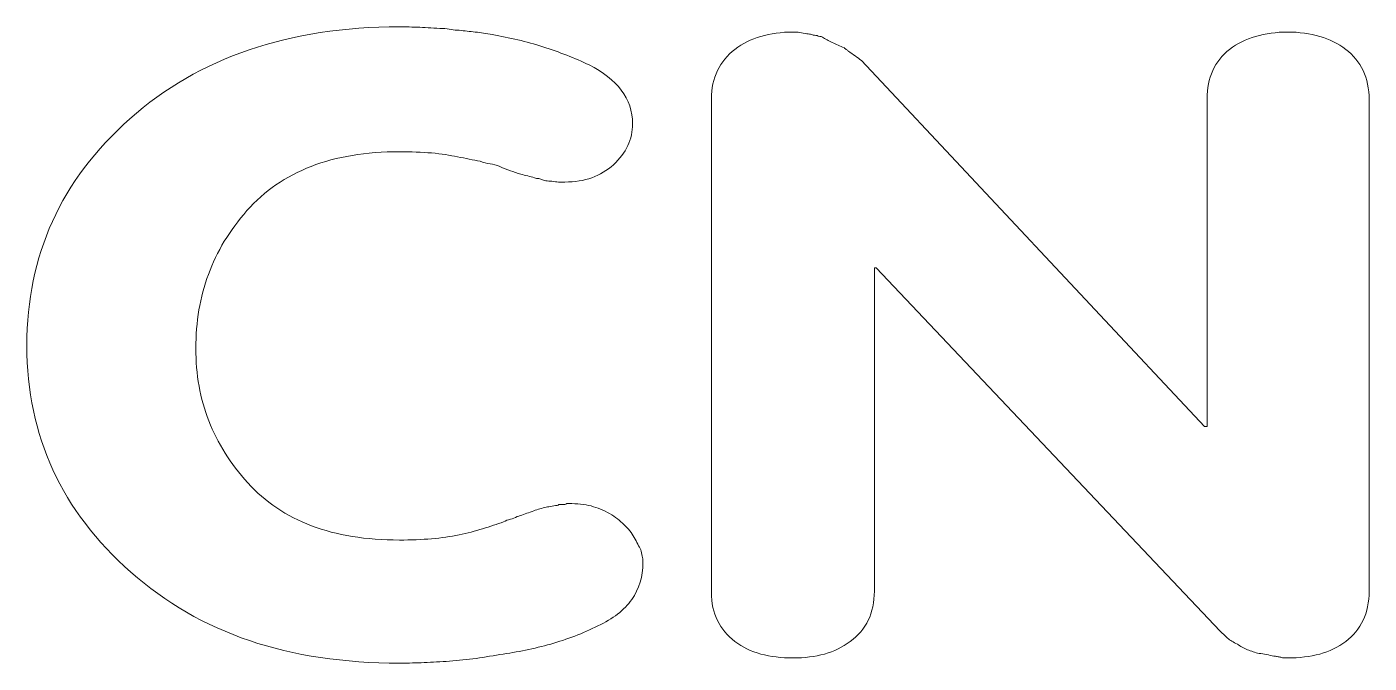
# Model space of a CAD drawing. Header units: millimetres. Extents: x -847 to 848, y -600 to 600.
# Drawn here: x 122.6 to 185.9, y -4.7 to 25.3 of the extents above; entities that cross this region are included whole.
import ezdxf

# ---------------------------------------------------------------- set-up
doc = ezdxf.new("R2010")
doc.units = ezdxf.units.MM
doc.header["$MEASUREMENT"] = 0

msp = doc.modelspace()

# ---------------------------------------------------------------- linework, layer by layer
at = {"color": 250, "lineweight": 5}
for points, knots in [([(122.578, 10.3055), (122.578, 12.4031), (122.9798, 14.344), (123.7834, 16.1284), (123.7834, 16.1284), (124.5871, 17.9127), (125.8061, 19.5267), (127.4406, 20.9705), (127.4406, 20.9705), (129.0751, 22.4143), (130.9479, 23.4972), (133.0591, 24.2191), (133.0591, 24.2191), (135.1703, 24.9409), (137.5335, 25.3019), (140.1487, 25.3019), (140.1487, 25.3019), (140.4484, 25.3019), (140.7684, 25.2951), (141.109, 25.2815), (141.109, 25.2815), (141.4495, 25.2678), (141.8104, 25.2474), (142.1918, 25.2202), (142.1918, 25.2202), (142.328, 25.2202), (142.4574, 25.2066), (142.58, 25.1793), (142.58, 25.1793), (142.7026, 25.1521), (142.832, 25.1384), (142.9682, 25.1384), (142.9682, 25.1384), (143.2134, 25.1112), (143.4653, 25.084), (143.7241, 25.0567), (143.7241, 25.0567), (143.9829, 25.0295), (144.2485, 24.9886), (144.521, 24.9341), (144.521, 24.9341), (145.3382, 24.7979), (146.135, 24.6072), (146.9114, 24.3621), (146.9114, 24.3621), (147.6878, 24.1169), (148.4165, 23.8309), (149.0975, 23.504), (149.0975, 23.504), (149.7513, 23.1771), (150.2553, 22.7821), (150.6094, 22.319), (150.6094, 22.319), (150.9635, 21.8559), (151.1406, 21.3247), (151.1406, 20.7253), (151.1406, 20.7253), (151.1406, 20.3712), (151.0657, 20.0307), (150.9159, 19.7038), (150.9159, 19.7038), (150.766, 19.3769), (150.5413, 19.0772), (150.2416, 18.8048), (150.2416, 18.8048), (149.942, 18.5324), (149.6015, 18.3281), (149.2201, 18.1919), (149.2201, 18.1919), (148.8387, 18.0557), (148.4165, 17.9876), (147.9534, 17.9876), (147.9534, 17.9876), (147.8444, 17.9876), (147.7422, 17.9876), (147.6469, 17.9876), (147.6469, 17.9876), (147.5516, 17.9876), (147.4494, 18.0012), (147.3404, 18.0284), (147.3404, 18.0284), (147.2315, 18.0284), (147.1361, 18.0353), (147.0544, 18.0489), (147.0544, 18.0489), (146.9727, 18.0625), (146.9046, 18.0829), (146.8501, 18.1102), (146.8501, 18.1102), (146.7956, 18.1374), (146.7411, 18.151), (146.6866, 18.151), (146.6866, 18.151), (146.6322, 18.151), (146.5777, 18.1647), (146.5232, 18.1919), (146.5232, 18.1919), (146.4142, 18.2191), (146.3053, 18.2464), (146.1963, 18.2736), (146.1963, 18.2736), (146.0873, 18.3009), (145.9784, 18.3281), (145.8694, 18.3553), (145.8694, 18.3553), (145.706, 18.4098), (145.5425, 18.4643), (145.3791, 18.5188), (145.3791, 18.5188), (145.2156, 18.5733), (145.0522, 18.6414), (144.8887, 18.7231), (144.8887, 18.7231), (144.7253, 18.7776), (144.5686, 18.8184), (144.4188, 18.8457), (144.4188, 18.8457), (144.269, 18.8729), (144.1123, 18.9138), (143.9489, 18.9683), (143.9489, 18.9683), (143.7854, 18.9955), (143.6152, 19.0296), (143.4381, 19.0704), (143.4381, 19.0704), (143.261, 19.1113), (143.0772, 19.1453), (142.8865, 19.1726), (142.8865, 19.1726), (142.5323, 19.2543), (142.1237, 19.3156), (141.6606, 19.3565), (141.6606, 19.3565), (141.1975, 19.3973), (140.6935, 19.4178), (140.1487, 19.4178), (140.1487, 19.4178), (138.5687, 19.4178), (137.1794, 19.1862), (135.9808, 18.7231), (135.9808, 18.7231), (134.7822, 18.26), (133.7742, 17.5653), (132.957, 16.6391), (132.957, 16.6391), (132.1397, 15.7129), (131.5336, 14.7118), (131.1386, 13.6358), (131.1386, 13.6358), (130.7436, 12.5597), (130.5461, 11.3952), (130.5461, 10.1421), (130.5461, 10.1421), (130.5461, 8.9162), (130.7504, 7.7789), (131.159, 6.7301), (131.159, 6.7301), (131.5677, 5.6813), (132.1806, 4.7074), (132.9978, 3.8084), (132.9978, 3.8084), (133.8151, 2.9095), (134.8162, 2.2352), (136.0012, 1.7858), (136.0012, 1.7858), (137.1862, 1.3363), (138.5687, 1.1115), (140.1487, 1.1115), (140.1487, 1.1115), (140.6935, 1.1115), (141.1975, 1.132), (141.6606, 1.1728), (141.6606, 1.1728), (142.1237, 1.2137), (142.5596, 1.275), (142.9682, 1.3567), (142.9682, 1.3567), (143.3496, 1.4384), (143.7173, 1.5338), (144.0715, 1.6427), (144.0715, 1.6427), (144.4256, 1.7517), (144.7525, 1.8607), (145.0522, 1.9696), (145.0522, 1.9696), (145.1611, 2.0241), (145.2701, 2.065), (145.3791, 2.0922), (145.3791, 2.0922), (145.488, 2.1195), (145.597, 2.1603), (145.706, 2.2148), (145.706, 2.2148), (145.7877, 2.2421), (145.883, 2.2761), (145.992, 2.317), (145.992, 2.317), (146.101, 2.3578), (146.2099, 2.3919), (146.3189, 2.4191), (146.3189, 2.4191), (146.4278, 2.4736), (146.53, 2.5145), (146.6253, 2.5417), (146.6253, 2.5417), (146.7207, 2.5689), (146.8228, 2.5962), (146.9318, 2.6234), (146.9318, 2.6234), (147.0135, 2.6507), (147.1021, 2.6711), (147.1974, 2.6847), (147.1974, 2.6847), (147.2928, 2.6983), (147.3949, 2.7188), (147.5039, 2.746), (147.5039, 2.746), (147.5311, 2.746), (147.5584, 2.746), (147.5856, 2.746), (147.5856, 2.746), (147.6129, 2.746), (147.6401, 2.7596), (147.6673, 2.7869), (147.6673, 2.7869), (147.6946, 2.7869), (147.7082, 2.7869), (147.7082, 2.7869), (147.7082, 2.7869), (147.7082, 2.7869), (147.7218, 2.7869), (147.7491, 2.7869), (147.7491, 2.7869), (147.7763, 2.7869), (147.7967, 2.7869), (147.8104, 2.7869), (147.8104, 2.7869), (147.824, 2.7869), (147.8444, 2.7869), (147.8716, 2.7869), (147.8716, 2.7869), (147.8989, 2.7869), (147.9261, 2.7869), (147.9534, 2.7869), (147.9534, 2.7869), (147.9806, 2.7869), (148.0079, 2.8005), (148.0351, 2.8277), (148.0351, 2.8277), (148.0896, 2.8277), (148.1372, 2.8277), (148.1781, 2.8277), (148.1781, 2.8277), (148.219, 2.8277), (148.253, 2.8277), (148.2803, 2.8277), (148.2803, 2.8277), (148.6616, 2.8277), (149.0022, 2.7801), (149.3018, 2.6847), (149.3018, 2.6847), (149.6015, 2.5894), (149.8875, 2.46), (150.1599, 2.2965), (150.1599, 2.2965), (150.4051, 2.1331), (150.623, 1.956), (150.8137, 1.7653), (150.8137, 1.7653), (151.0044, 1.5746), (151.1542, 1.3703), (151.2632, 1.1524), (151.2632, 1.1524), (151.3177, 1.0434), (151.3722, 0.9413), (151.4266, 0.8459), (151.4266, 0.8459), (151.4811, 0.7506), (151.522, 0.6621), (151.5492, 0.5803), (151.5492, 0.5803), (151.5765, 0.4714), (151.5969, 0.376), (151.6105, 0.2943), (151.6105, 0.2943), (151.6241, 0.2126), (151.631, 0.1308), (151.631, 0.0491), (151.631, 0.0491), (151.631, -0.6047), (151.4539, -1.1836), (151.0997, -1.6875), (151.0997, -1.6875), (150.7456, -2.1915), (150.2144, -2.6069), (149.5061, -2.9338), (149.5061, -2.9338), (148.7979, -3.288), (148.0555, -3.574), (147.2791, -3.7919), (147.2791, -3.7919), (146.5028, -4.0098), (145.706, -4.1733), (144.8887, -4.2823), (144.8887, -4.2823), (144.4528, -4.364), (144.0238, -4.4321), (143.6016, -4.4866), (143.6016, -4.4866), (143.1793, -4.5411), (142.7639, -4.5819), (142.3553, -4.6092), (142.3553, -4.6092), (141.9466, -4.6364), (141.5516, -4.6568), (141.1703, -4.6705), (141.1703, -4.6705), (140.7889, -4.6841), (140.4484, -4.6909), (140.1487, -4.6909), (140.1487, -4.6909), (137.5335, -4.6909), (135.1772, -4.3367), (133.0796, -3.6285), (133.0796, -3.6285), (130.982, -2.9202), (129.1159, -1.8442), (127.4815, -0.4004), (127.4815, -0.4004), (125.847, 1.0434), (124.6211, 2.6507), (123.8039, 4.4214), (123.8039, 4.4214), (122.9866, 6.1921), (122.578, 8.1398), (122.578, 10.2646), (122.578, 10.2646), (122.578, 10.2646), (122.578, 10.3055), (122.578, 10.3055)], [0, 0, 0, 0, 0.0117647, 0.0117647, 0.0117647, 0.0117647, 0.0235294, 0.0235294, 0.0235294, 0.0235294, 0.0352941, 0.0352941, 0.0352941, 0.0352941, 0.0470588, 0.0470588, 0.0470588, 0.0470588, 0.0588235, 0.0588235, 0.0588235, 0.0588235, 0.0705882, 0.0705882, 0.0705882, 0.0705882, 0.0823529, 0.0823529, 0.0823529, 0.0823529, 0.0941176, 0.0941176, 0.0941176, 0.0941176, 0.1058824, 0.1058824, 0.1058824, 0.1058824, 0.1176471, 0.1176471, 0.1176471, 0.1176471, 0.1294118, 0.1294118, 0.1294118, 0.1294118, 0.1411765, 0.1411765, 0.1411765, 0.1411765, 0.1529412, 0.1529412, 0.1529412, 0.1529412, 0.1647059, 0.1647059, 0.1647059, 0.1647059, 0.1764706, 0.1764706, 0.1764706, 0.1764706, 0.1882353, 0.1882353, 0.1882353, 0.1882353, 0.2, 0.2, 0.2, 0.2, 0.2117647, 0.2117647, 0.2117647, 0.2117647, 0.2235294, 0.2235294, 0.2235294, 0.2235294, 0.2352941, 0.2352941, 0.2352941, 0.2352941, 0.2470588, 0.2470588, 0.2470588, 0.2470588, 0.2588235, 0.2588235, 0.2588235, 0.2588235, 0.2705882, 0.2705882, 0.2705882, 0.2705882, 0.2823529, 0.2823529, 0.2823529, 0.2823529, 0.2941176, 0.2941176, 0.2941176, 0.2941176, 0.3058824, 0.3058824, 0.3058824, 0.3058824, 0.3176471, 0.3176471, 0.3176471, 0.3176471, 0.3294118, 0.3294118, 0.3294118, 0.3294118, 0.3411765, 0.3411765, 0.3411765, 0.3411765, 0.3529412, 0.3529412, 0.3529412, 0.3529412, 0.3647059, 0.3647059, 0.3647059, 0.3647059, 0.3764706, 0.3764706, 0.3764706, 0.3764706, 0.3882353, 0.3882353, 0.3882353, 0.3882353, 0.4, 0.4, 0.4, 0.4, 0.4117647, 0.4117647, 0.4117647, 0.4117647, 0.4235294, 0.4235294, 0.4235294, 0.4235294, 0.4352941, 0.4352941, 0.4352941, 0.4352941, 0.4470588, 0.4470588, 0.4470588, 0.4470588, 0.4588235, 0.4588235, 0.4588235, 0.4588235, 0.4705882, 0.4705882, 0.4705882, 0.4705882, 0.4823529, 0.4823529, 0.4823529, 0.4823529, 0.4941176, 0.4941176, 0.4941176, 0.4941176, 0.5058824, 0.5058824, 0.5058824, 0.5058824, 0.5176471, 0.5176471, 0.5176471, 0.5176471, 0.5294118, 0.5294118, 0.5294118, 0.5294118, 0.5411765, 0.5411765, 0.5411765, 0.5411765, 0.5529412, 0.5529412, 0.5529412, 0.5529412, 0.5647059, 0.5647059, 0.5647059, 0.5647059, 0.5764706, 0.5764706, 0.5764706, 0.5764706, 0.5882353, 0.5882353, 0.5882353, 0.5882353, 0.6, 0.6, 0.6, 0.6, 0.6117647, 0.6117647, 0.6117647, 0.6117647, 0.6235294, 0.6235294, 0.6235294, 0.6235294, 0.6352941, 0.6352941, 0.6352941, 0.6352941, 0.6470588, 0.6470588, 0.6470588, 0.6470588, 0.6588235, 0.6588235, 0.6588235, 0.6588235, 0.6705882, 0.6705882, 0.6705882, 0.6705882, 0.6823529, 0.6823529, 0.6823529, 0.6823529, 0.6941176, 0.6941176, 0.6941176, 0.6941176, 0.7058824, 0.7058824, 0.7058824, 0.7058824, 0.7176471, 0.7176471, 0.7176471, 0.7176471, 0.7294118, 0.7294118, 0.7294118, 0.7294118, 0.7411765, 0.7411765, 0.7411765, 0.7411765, 0.7529412, 0.7529412, 0.7529412, 0.7529412, 0.7647059, 0.7647059, 0.7647059, 0.7647059, 0.7764706, 0.7764706, 0.7764706, 0.7764706, 0.7882353, 0.7882353, 0.7882353, 0.7882353, 0.8, 0.8, 0.8, 0.8, 0.8117647, 0.8117647, 0.8117647, 0.8117647, 0.8235294, 0.8235294, 0.8235294, 0.8235294, 0.8352941, 0.8352941, 0.8352941, 0.8352941, 0.8470588, 0.8470588, 0.8470588, 0.8470588, 0.8588235, 0.8588235, 0.8588235, 0.8588235, 0.8705882, 0.8705882, 0.8705882, 0.8705882, 0.8823529, 0.8823529, 0.8823529, 0.8823529, 0.8941176, 0.8941176, 0.8941176, 0.8941176, 0.9058824, 0.9058824, 0.9058824, 0.9058824, 0.9176471, 0.9176471, 0.9176471, 0.9176471, 0.9294118, 0.9294118, 0.9294118, 0.9294118, 0.9411765, 0.9411765, 0.9411765, 0.9411765, 0.9529412, 0.9529412, 0.9529412, 0.9529412, 0.9647059, 0.9647059, 0.9647059, 0.9647059, 0.9764706, 0.9764706, 0.9764706, 0.9764706, 0.9882353, 0.9882353, 0.9882353, 0.9882353, 1, 1, 1, 1]), ([(154.8591, -1.2993), (154.8591, -1.2993), (154.8591, 21.9103), (154.8591, 21.9103), (154.8591, 21.9103), (154.8591, 22.4007), (154.9544, 22.8434), (155.1451, 23.2384), (155.1451, 23.2384), (155.3358, 23.6334), (155.6082, 23.9671), (155.9624, 24.2395), (155.9624, 24.2395), (156.3165, 24.5119), (156.7251, 24.7162), (157.1882, 24.8524), (157.1882, 24.8524), (157.6513, 24.9886), (158.1553, 25.0567), (158.7001, 25.0567), (158.7001, 25.0567), (158.8091, 25.0567), (158.918, 25.0499), (159.027, 25.0363), (159.027, 25.0363), (159.136, 25.0227), (159.2449, 25.0022), (159.3539, 24.975), (159.3539, 24.975), (159.4356, 24.975), (159.5174, 24.9614), (159.5991, 24.9341), (159.5991, 24.9341), (159.6808, 24.9069), (159.7625, 24.8933), (159.8443, 24.8933), (159.8443, 24.8933), (159.8715, 24.866), (159.9124, 24.8524), (159.9668, 24.8524), (159.9668, 24.8524), (160.0213, 24.8524), (160.0622, 24.8388), (160.0894, 24.8116), (160.0894, 24.8116), (160.2256, 24.7298), (160.3823, 24.6481), (160.5593, 24.5664), (160.5593, 24.5664), (160.7364, 24.4847), (160.9203, 24.4029), (161.111, 24.3212), (161.111, 24.3212), (161.1382, 24.294), (161.1723, 24.2667), (161.2131, 24.2395), (161.2131, 24.2395), (161.254, 24.2122), (161.2881, 24.185), (161.3153, 24.1578), (161.3153, 24.1578), (161.4243, 24.076), (161.5332, 24.0011), (161.6422, 23.933), (161.6422, 23.933), (161.7512, 23.8649), (161.8465, 23.79), (161.9282, 23.7083), (161.9282, 23.7083), (161.9282, 23.7083), (178.1096, 6.4645), (178.1096, 6.4645), (178.1096, 6.4645), (178.1096, 6.4645), (178.2322, 6.4645), (178.2322, 6.4645), (178.2322, 6.4645), (178.2322, 6.4645), (178.2322, 21.9103), (178.2322, 21.9103), (178.2322, 21.9103), (178.2322, 22.4007), (178.3207, 22.8434), (178.4978, 23.2384), (178.4978, 23.2384), (178.6749, 23.6334), (178.9405, 23.9671), (179.2946, 24.2395), (179.2946, 24.2395), (179.6488, 24.5119), (180.0574, 24.7162), (180.5205, 24.8524), (180.5205, 24.8524), (180.9836, 24.9886), (181.4875, 25.0567), (182.0324, 25.0567), (182.0324, 25.0567), (182.5772, 25.0567), (183.0812, 24.9886), (183.5443, 24.8524), (183.5443, 24.8524), (184.0074, 24.7162), (184.416, 24.5119), (184.7701, 24.2395), (184.7701, 24.2395), (185.1243, 23.9671), (185.3967, 23.6334), (185.5874, 23.2384), (185.5874, 23.2384), (185.7781, 22.8434), (185.8734, 22.3871), (185.8734, 21.8695), (185.8734, 21.8695), (185.8734, 21.8695), (185.8734, -1.2993), (185.8734, -1.2993), (185.8734, -1.2993), (185.8734, -1.8169), (185.7781, -2.2732), (185.5874, -2.6682), (185.5874, -2.6682), (185.3967, -3.0632), (185.1243, -3.3969), (184.7701, -3.6693), (184.7701, -3.6693), (184.416, -3.9417), (184.0074, -4.1392), (183.5443, -4.2618), (183.5443, -4.2618), (183.0812, -4.3844), (182.5772, -4.4457), (182.0324, -4.4457), (182.0324, -4.4457), (181.9779, -4.4457), (181.9234, -4.4457), (181.8689, -4.4457), (181.8689, -4.4457), (181.8144, -4.4457), (181.76, -4.4321), (181.7055, -4.4048), (181.7055, -4.4048), (181.651, -4.4048), (181.5965, -4.398), (181.542, -4.3844), (181.542, -4.3844), (181.4875, -4.3708), (181.4331, -4.364), (181.3786, -4.364), (181.3786, -4.364), (181.2696, -4.3367), (181.1538, -4.3095), (181.0313, -4.2823), (181.0313, -4.2823), (180.9087, -4.255), (180.7929, -4.2414), (180.6839, -4.2414), (180.6839, -4.2414), (180.4932, -4.1869), (180.3094, -4.1256), (180.1323, -4.0575), (180.1323, -4.0575), (179.9552, -3.9894), (179.7986, -3.9009), (179.6624, -3.7919), (179.6624, -3.7919), (179.4717, -3.7102), (179.315, -3.6148), (179.1925, -3.5059), (179.1925, -3.5059), (179.0699, -3.3969), (178.9541, -3.288), (178.8451, -3.179), (178.8451, -3.179), (178.8451, -3.179), (162.6229, 13.9422), (162.6229, 13.9422), (162.6229, 13.9422), (162.6229, 13.9422), (162.5412, 13.9422), (162.5412, 13.9422), (162.5412, 13.9422), (162.5412, 13.9422), (162.5412, -1.2993), (162.5412, -1.2993), (162.5412, -1.2993), (162.5412, -1.8169), (162.4458, -2.2732), (162.2551, -2.6682), (162.2551, -2.6682), (162.0644, -3.0632), (161.7784, -3.3969), (161.397, -3.6693), (161.397, -3.6693), (161.0429, -3.9417), (160.6411, -4.1392), (160.1916, -4.2618), (160.1916, -4.2618), (159.7421, -4.3844), (159.2449, -4.4457), (158.7001, -4.4457), (158.7001, -4.4457), (158.1553, -4.4457), (157.6513, -4.3844), (157.1882, -4.2618), (157.1882, -4.2618), (156.7251, -4.1392), (156.3165, -3.9417), (155.9624, -3.6693), (155.9624, -3.6693), (155.6082, -3.3969), (155.3358, -3.07), (155.1451, -2.6886), (155.1451, -2.6886), (154.9544, -2.3073), (154.8591, -1.8578), (154.8591, -1.3402), (154.8591, -1.3402), (154.8591, -1.3402), (154.8591, -1.2993), (154.8591, -1.2993)], [0, 0, 0, 0, 0.0181818, 0.0181818, 0.0181818, 0.0181818, 0.0363636, 0.0363636, 0.0363636, 0.0363636, 0.0545455, 0.0545455, 0.0545455, 0.0545455, 0.0727273, 0.0727273, 0.0727273, 0.0727273, 0.0909091, 0.0909091, 0.0909091, 0.0909091, 0.1090909, 0.1090909, 0.1090909, 0.1090909, 0.1272727, 0.1272727, 0.1272727, 0.1272727, 0.1454545, 0.1454545, 0.1454545, 0.1454545, 0.1636364, 0.1636364, 0.1636364, 0.1636364, 0.1818182, 0.1818182, 0.1818182, 0.1818182, 0.2, 0.2, 0.2, 0.2, 0.2181818, 0.2181818, 0.2181818, 0.2181818, 0.2363636, 0.2363636, 0.2363636, 0.2363636, 0.2545455, 0.2545455, 0.2545455, 0.2545455, 0.2727273, 0.2727273, 0.2727273, 0.2727273, 0.2909091, 0.2909091, 0.2909091, 0.2909091, 0.3090909, 0.3090909, 0.3090909, 0.3090909, 0.3272727, 0.3272727, 0.3272727, 0.3272727, 0.3454545, 0.3454545, 0.3454545, 0.3454545, 0.3636364, 0.3636364, 0.3636364, 0.3636364, 0.3818182, 0.3818182, 0.3818182, 0.3818182, 0.4, 0.4, 0.4, 0.4, 0.4181818, 0.4181818, 0.4181818, 0.4181818, 0.4363636, 0.4363636, 0.4363636, 0.4363636, 0.4545455, 0.4545455, 0.4545455, 0.4545455, 0.4727273, 0.4727273, 0.4727273, 0.4727273, 0.4909091, 0.4909091, 0.4909091, 0.4909091, 0.5090909, 0.5090909, 0.5090909, 0.5090909, 0.5272727, 0.5272727, 0.5272727, 0.5272727, 0.5454545, 0.5454545, 0.5454545, 0.5454545, 0.5636364, 0.5636364, 0.5636364, 0.5636364, 0.5818182, 0.5818182, 0.5818182, 0.5818182, 0.6, 0.6, 0.6, 0.6, 0.6181818, 0.6181818, 0.6181818, 0.6181818, 0.6363636, 0.6363636, 0.6363636, 0.6363636, 0.6545455, 0.6545455, 0.6545455, 0.6545455, 0.6727273, 0.6727273, 0.6727273, 0.6727273, 0.6909091, 0.6909091, 0.6909091, 0.6909091, 0.7090909, 0.7090909, 0.7090909, 0.7090909, 0.7272727, 0.7272727, 0.7272727, 0.7272727, 0.7454545, 0.7454545, 0.7454545, 0.7454545, 0.7636364, 0.7636364, 0.7636364, 0.7636364, 0.7818182, 0.7818182, 0.7818182, 0.7818182, 0.8, 0.8, 0.8, 0.8, 0.8181818, 0.8181818, 0.8181818, 0.8181818, 0.8363636, 0.8363636, 0.8363636, 0.8363636, 0.8545455, 0.8545455, 0.8545455, 0.8545455, 0.8727273, 0.8727273, 0.8727273, 0.8727273, 0.8909091, 0.8909091, 0.8909091, 0.8909091, 0.9090909, 0.9090909, 0.9090909, 0.9090909, 0.9272727, 0.9272727, 0.9272727, 0.9272727, 0.9454545, 0.9454545, 0.9454545, 0.9454545, 0.9636364, 0.9636364, 0.9636364, 0.9636364, 0.9818182, 0.9818182, 0.9818182, 0.9818182, 1, 1, 1, 1])]:
    msp.add_open_spline(points, degree=3, knots=knots, dxfattribs=at)

doc.saveas('drawing.dxf')
